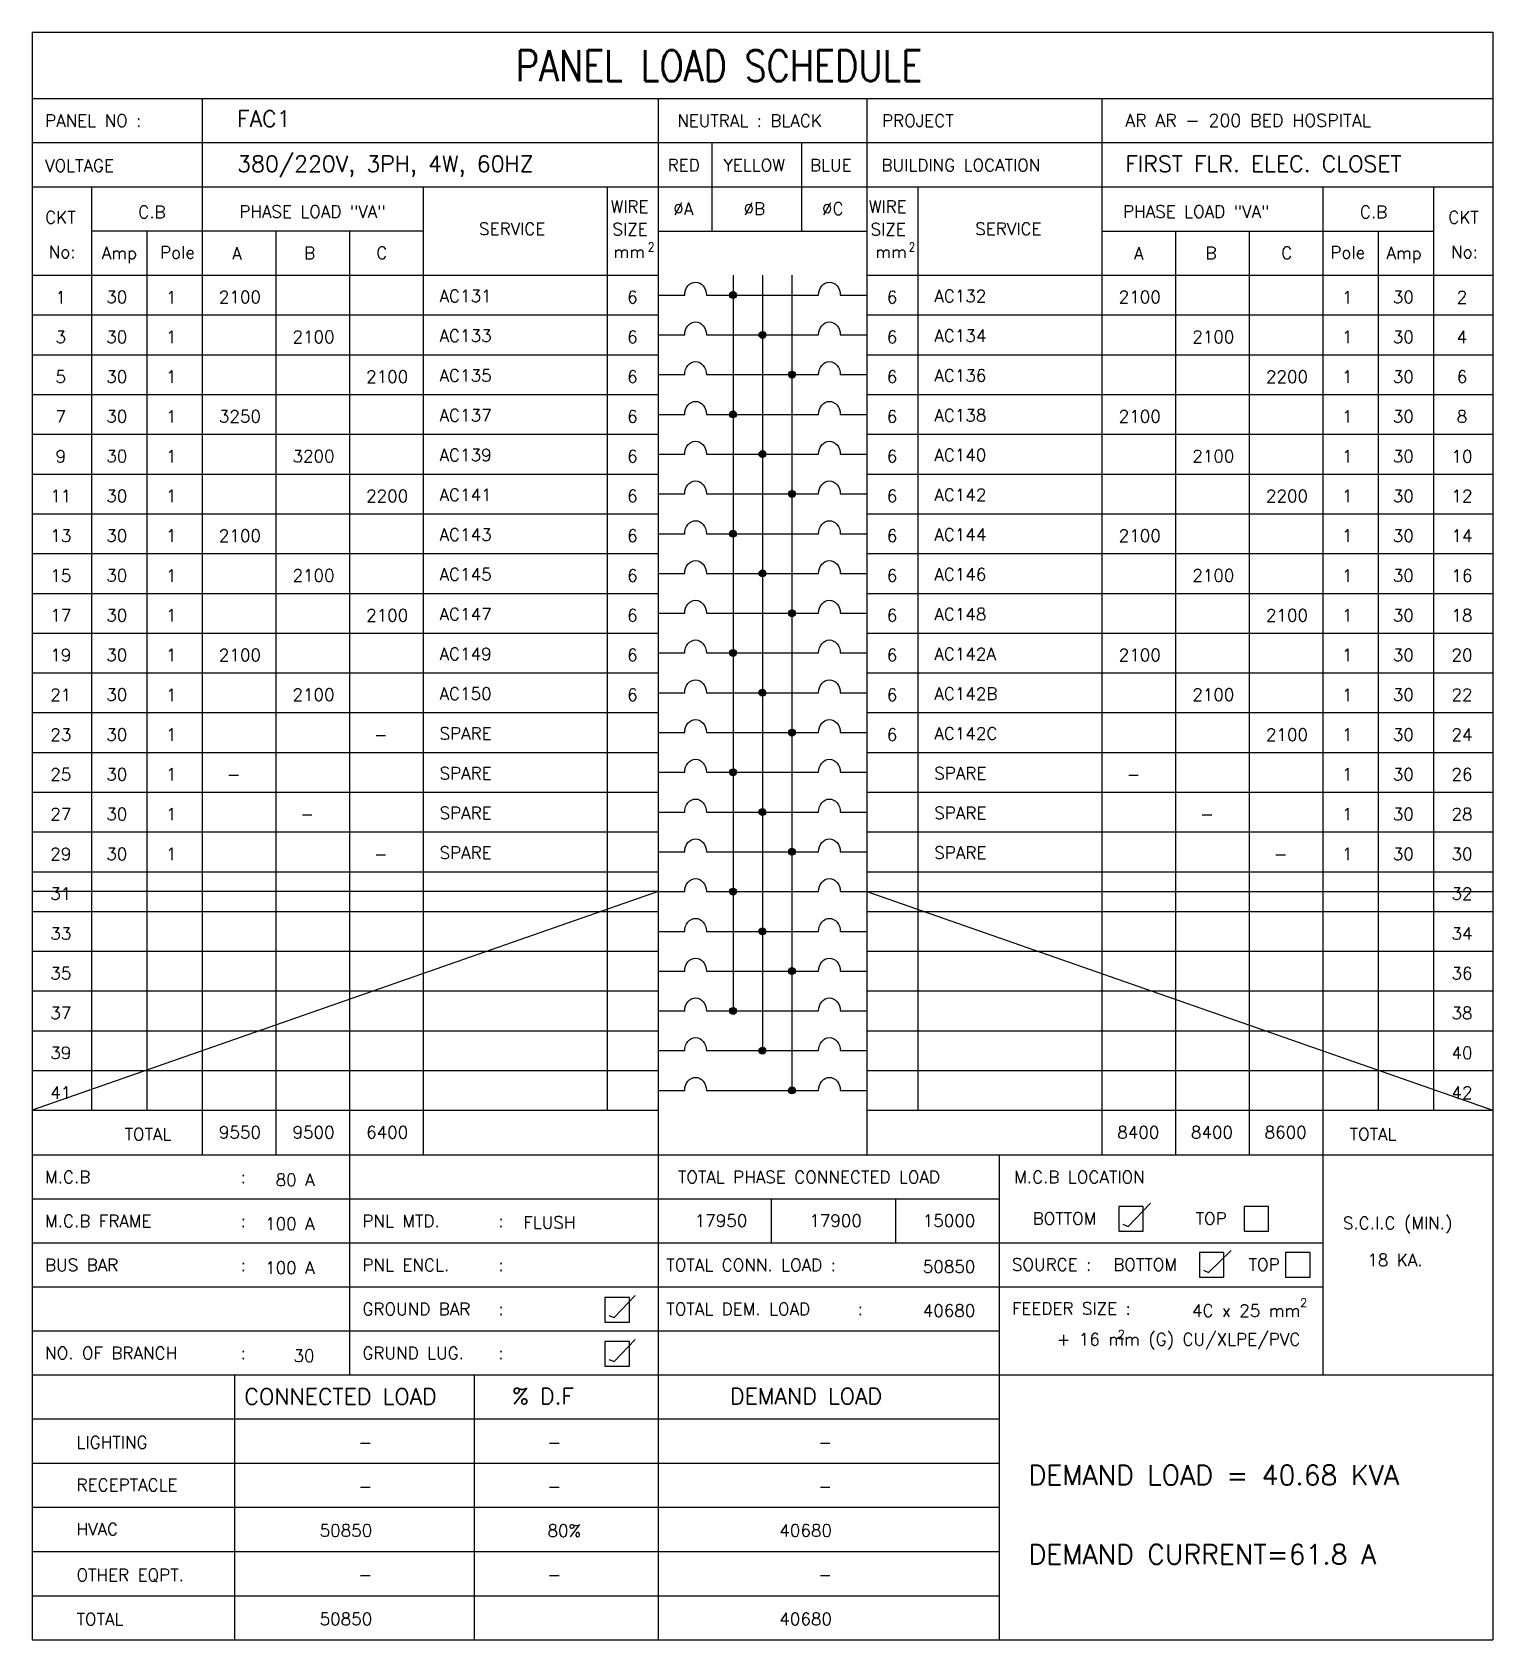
# Model space of a CAD drawing. Extents: x -97793 to -97690, y 25173 to 25253.
# Drawn here: x -97787.13 to -97766.34, y 25227.94 to 25250.82 of the extents above; entities that cross this region are included whole.
import ezdxf
from ezdxf.enums import TextEntityAlignment as Align

# ---------------------------------------------------------------- set-up
doc = ezdxf.new("R2010")
doc.units = 0
doc.header["$MEASUREMENT"] = 0
doc.layers.add('E-TXT', color=2, linetype='CONTINUOUS')
doc.layers.add('PANEL', color=2, linetype='CONTINUOUS')
doc.styles.add('ROMANS', font='ROMANS.shx', dxfattribs={"height": 0.4})
pattern_1 = [(315, (107255.772745, 27283.905085), (0.00864749998874, 0.00864749998874), [])]
pattern_2 = [(315, (107255.772745, 27285.603226), (0.00864749998874, 0.00864749998874), [])]
pattern_3 = [(315, (107255.772745, 27287.301367), (0.00864749998874, 0.00864749998874), [])]
pattern_4 = [(315, (107255.772745, 27288.999508), (0.00864749998874, 0.00864749998874), [])]
pattern_5 = [(315, (107255.772745, 27290.69765), (0.00864749998874, 0.00864749998874), [])]
pattern_6 = [(315, (107255.772745, 27292.395791), (0.00864749998874, 0.00864749998874), [])]

msp = doc.modelspace()

# ---------------------------------------------------------------- hatches: boundary and pattern name
at = {"layer": 'PANEL', "linetype": 'Continuous'}
h = msp.add_hatch(dxfattribs=at)
h.set_pattern_fill('ANSI31', color=256, scale=0.068485, angle=406.041, style=0)
h.set_pattern_definition([(91.040959325, (107255.7727445, 27292.395791), (-0.00855917542476, -0.00015552164567), [])])
h.paths.add_polyline_path([(-97777.204, 25247.077, 1), (-97777.106, 25247.077, 1)])
h = msp.add_hatch(dxfattribs=at)
h.set_pattern_fill('ANSI31', color=256, scale=0.097835, angle=270, style=0)
h.set_pattern_definition(pattern_6)
h.paths.add_polyline_path([(-97776.785, 25246.511, 1), (-97776.687, 25246.511, 1)])
h = msp.add_hatch(dxfattribs=at)
h.set_pattern_fill('ANSI31', color=256, scale=0.097835, angle=270, style=0)
h.set_pattern_definition(pattern_6)
h.paths.add_polyline_path([(-97776.267, 25245.945, 1), (-97776.365, 25245.945, 1)])
h = msp.add_hatch(dxfattribs=at)
h.set_pattern_fill('ANSI31', color=256, scale=0.097835, angle=270, style=0)
h.set_pattern_definition(pattern_6)
h.paths.add_polyline_path([(-97777.106, 25245.379, 1), (-97777.204, 25245.379, 1)])
h = msp.add_hatch(dxfattribs=at)
h.set_pattern_fill('ANSI31', color=256, scale=0.097835, angle=270, style=0)
h.set_pattern_definition(pattern_6)
h.paths.add_polyline_path([(-97776.687, 25244.813, 1), (-97776.785, 25244.813, 1)])
h = msp.add_hatch(dxfattribs=at)
h.set_pattern_fill('ANSI31', color=256, scale=0.097835, angle=270, style=0)
h.set_pattern_definition(pattern_6)
h.paths.add_polyline_path([(-97776.267, 25244.247, 1), (-97776.365, 25244.247, 1)])
h = msp.add_hatch(dxfattribs=at)
h.set_pattern_fill('ANSI31', color=256, scale=0.097835, angle=270, style=0)
h.set_pattern_definition(pattern_5)
h.paths.add_polyline_path([(-97777.106, 25243.681, 1), (-97777.204, 25243.681, 1)])
h = msp.add_hatch(dxfattribs=at)
h.set_pattern_fill('ANSI31', color=256, scale=0.097835, angle=270, style=0)
h.set_pattern_definition(pattern_5)
h.paths.add_polyline_path([(-97776.687, 25243.115, 1), (-97776.785, 25243.115, 1)])
h = msp.add_hatch(dxfattribs=at)
h.set_pattern_fill('ANSI31', color=256, scale=0.097835, angle=270, style=0)
h.set_pattern_definition(pattern_5)
h.paths.add_polyline_path([(-97776.267, 25242.549, 1), (-97776.365, 25242.549, 1)])
h = msp.add_hatch(dxfattribs=at)
h.set_pattern_fill('ANSI31', color=256, scale=0.097835, angle=270, style=0)
h.set_pattern_definition(pattern_4)
h.paths.add_polyline_path([(-97777.106, 25241.983, 1), (-97777.204, 25241.983, 1)])
h = msp.add_hatch(dxfattribs=at)
h.set_pattern_fill('ANSI31', color=256, scale=0.097835, angle=270, style=0)
h.set_pattern_definition(pattern_4)
h.paths.add_polyline_path([(-97776.687, 25241.417, 1), (-97776.785, 25241.417, 1)])
h = msp.add_hatch(dxfattribs=at)
h.set_pattern_fill('ANSI31', color=256, scale=0.097835, angle=270, style=0)
h.set_pattern_definition(pattern_4)
h.paths.add_polyline_path([(-97776.267, 25240.851, 1), (-97776.365, 25240.851, 1)])
h = msp.add_hatch(dxfattribs=at)
h.set_pattern_fill('ANSI31', color=256, scale=0.097835, angle=270, style=0)
h.set_pattern_definition(pattern_3)
h.paths.add_polyline_path([(-97777.106, 25240.285, 1), (-97777.204, 25240.285, 1)])
h = msp.add_hatch(dxfattribs=at)
h.set_pattern_fill('ANSI31', color=256, scale=0.097835, angle=270, style=0)
h.set_pattern_definition(pattern_3)
h.paths.add_polyline_path([(-97776.687, 25239.719, 1), (-97776.785, 25239.719, 1)])
h = msp.add_hatch(dxfattribs=at)
h.set_pattern_fill('ANSI31', color=256, scale=0.097835, angle=270, style=0)
h.set_pattern_definition(pattern_3)
h.paths.add_polyline_path([(-97776.267, 25239.153, 1), (-97776.365, 25239.153, 1)])
h = msp.add_hatch(dxfattribs=at)
h.set_pattern_fill('ANSI31', color=256, scale=0.097835, angle=270, style=0)
h.set_pattern_definition(pattern_2)
h.paths.add_polyline_path([(-97777.106, 25238.587, 1), (-97777.204, 25238.587, 1)])
h = msp.add_hatch(dxfattribs=at)
h.set_pattern_fill('ANSI31', color=256, scale=0.097835, angle=270, style=0)
h.set_pattern_definition(pattern_2)
h.paths.add_polyline_path([(-97776.687, 25238.021, 1), (-97776.785, 25238.021, 1)])
h = msp.add_hatch(dxfattribs=at)
h.set_pattern_fill('ANSI31', color=256, scale=0.097835, angle=270, style=0)
h.set_pattern_definition(pattern_2)
h.paths.add_polyline_path([(-97776.267, 25237.455, 1), (-97776.365, 25237.455, 1)])
h = msp.add_hatch(dxfattribs=at)
h.set_pattern_fill('ANSI31', color=256, scale=0.097835, angle=270, style=0)
h.set_pattern_definition(pattern_1)
h.paths.add_polyline_path([(-97777.106, 25236.889, 1), (-97777.204, 25236.889, 1)])
h = msp.add_hatch(dxfattribs=at)
h.set_pattern_fill('ANSI31', color=256, scale=0.097835, angle=270, style=0)
h.set_pattern_definition(pattern_1)
h.paths.add_polyline_path([(-97776.687, 25236.323, 1), (-97776.785, 25236.323, 1)])
h = msp.add_hatch(dxfattribs=at)
h.set_pattern_fill('ANSI31', color=256, scale=0.097835, angle=270, style=0)
h.set_pattern_definition(pattern_1)
h.paths.add_polyline_path([(-97776.267, 25235.757, 1), (-97776.365, 25235.757, 1)])

# ---------------------------------------------------------------- linework, layer by layer
at = {"layer": 'PANEL', "color": 6}
for p, q in [((-97787.131, 25250.82), (-97766.341, 25250.82)), ((-97787.131, 25250.82), (-97787.131, 25227.936)), ((-97766.341, 25250.82), (-97766.341, 25227.936)), ((-97787.131, 25227.936), (-97766.341, 25227.936))]:
    msp.add_line(p, q, dxfattribs=at)
at = {"layer": 'PANEL', "color": 2}
for p, q in [((-97787.131, 25249.876), (-97766.341, 25249.876)), ((-97778.221, 25249.876), (-97778.221, 25234.84)), ((-97775.251, 25249.876), (-97775.251, 25234.84)), ((-97787.131, 25248.618), (-97766.341, 25248.618)), ((-97778.221, 25247.987), (-97775.251, 25247.987)), ((-97787.131, 25234.84), (-97766.341, 25234.84))]:
    msp.add_line(p, q, dxfattribs=at)
at = {"layer": 'PANEL', "color": 11}
for p, q in [((-97784.712, 25249.876), (-97784.712, 25234.84)), ((-97771.905, 25249.876), (-97771.905, 25234.84)), ((-97786.284, 25248.618), (-97786.284, 25235.474)), ((-97781.567, 25248.618), (-97781.567, 25234.84)), ((-97778.946, 25248.618), (-97778.946, 25235.474)), ((-97774.525, 25248.618), (-97774.525, 25235.474)), ((-97768.76, 25248.618), (-97768.76, 25231.71)), ((-97767.187, 25248.618), (-97767.187, 25235.474)), ((-97781.567, 25247.989), (-97786.284, 25247.989)), ((-97785.498, 25247.989), (-97785.498, 25235.474)), ((-97783.663, 25247.989), (-97783.663, 25234.84)), ((-97782.615, 25247.989), (-97782.615, 25231.71)), ((-97771.905, 25247.989), (-97767.187, 25247.989)), ((-97770.856, 25247.989), (-97770.856, 25234.84)), ((-97769.808, 25247.989), (-97769.808, 25234.84)), ((-97767.974, 25247.989), (-97767.974, 25235.474)), ((-97787.131, 25247.361), (-97778.221, 25247.361)), ((-97775.251, 25247.361), (-97766.341, 25247.361)), ((-97787.131, 25246.794), (-97778.221, 25246.794)), ((-97775.251, 25246.794), (-97766.341, 25246.794)), ((-97787.131, 25246.228), (-97778.221, 25246.228)), ((-97775.251, 25246.228), (-97766.341, 25246.228)), ((-97787.131, 25245.662), (-97778.221, 25245.662)), ((-97775.251, 25245.662), (-97766.341, 25245.662)), ((-97787.131, 25245.096), (-97778.221, 25245.096)), ((-97775.251, 25245.096), (-97766.341, 25245.096)), ((-97787.131, 25244.53), (-97778.221, 25244.53)), ((-97775.251, 25244.53), (-97766.341, 25244.53)), ((-97787.131, 25243.964), (-97778.221, 25243.964)), ((-97775.251, 25243.964), (-97766.341, 25243.964)), ((-97787.131, 25243.398), (-97778.221, 25243.398)), ((-97775.251, 25243.398), (-97766.341, 25243.398)), ((-97787.131, 25242.832), (-97778.221, 25242.832)), ((-97775.251, 25242.832), (-97766.341, 25242.832)), ((-97787.131, 25242.266), (-97778.221, 25242.266)), ((-97775.251, 25242.266), (-97766.341, 25242.266)), ((-97787.131, 25241.7), (-97778.221, 25241.7)), ((-97775.251, 25241.7), (-97766.341, 25241.7)), ((-97787.131, 25241.134), (-97778.221, 25241.134)), ((-97775.251, 25241.134), (-97766.341, 25241.134)), ((-97787.131, 25240.568), (-97778.221, 25240.568)), ((-97775.251, 25240.568), (-97766.341, 25240.568)), ((-97787.131, 25240.002), (-97778.221, 25240.002)), ((-97775.251, 25240.002), (-97766.341, 25240.002)), ((-97787.131, 25239.436), (-97778.221, 25239.436)), ((-97775.251, 25239.436), (-97766.341, 25239.436)), ((-97787.131, 25238.87), (-97778.221, 25238.87)), ((-97775.251, 25238.87), (-97766.341, 25238.87)), ((-97787.131, 25238.304), (-97778.221, 25238.304)), ((-97775.251, 25238.304), (-97766.341, 25238.304)), ((-97787.131, 25237.738), (-97778.221, 25237.738)), ((-97775.251, 25237.738), (-97766.341, 25237.738)), ((-97787.131, 25237.172), (-97778.221, 25237.172)), ((-97775.251, 25237.172), (-97766.341, 25237.172)), ((-97787.131, 25236.606), (-97778.221, 25236.606)), ((-97775.251, 25236.606), (-97766.341, 25236.606)), ((-97787.131, 25236.04), (-97778.221, 25236.04)), ((-97775.251, 25236.04), (-97766.341, 25236.04)), ((-97787.131, 25235.474), (-97778.221, 25235.474)), ((-97775.251, 25235.474), (-97766.341, 25235.474)), ((-97778.221, 25234.84), (-97778.221, 25227.936)), ((-97773.369, 25234.84), (-97773.369, 25231.71)), ((-97787.131, 25234.214), (-97773.369, 25234.214)), ((-97776.614, 25234.214), (-97776.614, 25233.588)), ((-97774.844, 25234.214), (-97774.844, 25233.588)), ((-97787.131, 25233.588), (-97768.76, 25233.588)), ((-97787.131, 25232.962), (-97768.76, 25232.962)), ((-97787.131, 25232.336), (-97773.369, 25232.336)), ((-97787.131, 25231.71), (-97766.341, 25231.71)), ((-97784.25, 25231.71), (-97784.25, 25227.936)), ((-97780.841, 25231.71), (-97780.841, 25227.936)), ((-97773.369, 25231.71), (-97773.369, 25227.936)), ((-97787.131, 25231.081), (-97773.369, 25231.081)), ((-97787.131, 25230.452), (-97773.369, 25230.452)), ((-97787.131, 25229.823), (-97773.369, 25229.823)), ((-97787.131, 25229.194), (-97773.369, 25229.194)), ((-97787.131, 25228.565), (-97773.369, 25228.565))]:
    msp.add_line(p, q, dxfattribs=at)
at = {"layer": 'PANEL'}
for p, q in [((-97787.131, 25249.25), (-97766.341, 25249.25)), ((-97777.45, 25247.987), (-97777.45, 25249.25)), ((-97776.175, 25247.987), (-97776.175, 25249.25)), ((-97777.155, 25247.361), (-97777.155, 25236.889)), ((-97776.736, 25247.361), (-97776.736, 25236.323)), ((-97776.316, 25247.361), (-97776.316, 25235.757)), ((-97778.221, 25247.077), (-97777.842, 25247.077)), ((-97777.534, 25247.077), (-97775.938, 25247.077)), ((-97775.63, 25247.077), (-97775.251, 25247.077)), ((-97778.221, 25246.511), (-97777.842, 25246.511)), ((-97777.534, 25246.511), (-97775.938, 25246.511)), ((-97775.63, 25246.511), (-97775.251, 25246.511)), ((-97778.221, 25245.945), (-97777.842, 25245.945)), ((-97777.534, 25245.945), (-97775.938, 25245.945)), ((-97775.63, 25245.945), (-97775.251, 25245.945)), ((-97778.221, 25245.379), (-97777.842, 25245.379)), ((-97777.534, 25245.379), (-97775.938, 25245.379)), ((-97775.63, 25245.379), (-97775.251, 25245.379)), ((-97778.221, 25244.813), (-97777.842, 25244.813)), ((-97777.534, 25244.813), (-97775.938, 25244.813)), ((-97775.63, 25244.813), (-97775.251, 25244.813)), ((-97778.221, 25244.247), (-97777.842, 25244.247)), ((-97777.534, 25244.247), (-97775.938, 25244.247)), ((-97775.63, 25244.247), (-97775.251, 25244.247)), ((-97778.221, 25243.681), (-97777.842, 25243.681)), ((-97777.534, 25243.681), (-97775.938, 25243.681)), ((-97775.63, 25243.681), (-97775.251, 25243.681)), ((-97778.221, 25243.115), (-97777.842, 25243.115)), ((-97777.534, 25243.115), (-97775.938, 25243.115)), ((-97775.63, 25243.115), (-97775.251, 25243.115)), ((-97778.221, 25242.549), (-97777.842, 25242.549)), ((-97777.534, 25242.549), (-97775.938, 25242.549)), ((-97775.63, 25242.549), (-97775.251, 25242.549)), ((-97778.221, 25241.983), (-97777.842, 25241.983)), ((-97777.534, 25241.983), (-97775.938, 25241.983)), ((-97775.63, 25241.983), (-97775.251, 25241.983)), ((-97778.221, 25241.417), (-97777.842, 25241.417)), ((-97777.534, 25241.417), (-97775.938, 25241.417)), ((-97775.63, 25241.417), (-97775.251, 25241.417)), ((-97778.221, 25240.851), (-97777.842, 25240.851)), ((-97777.534, 25240.851), (-97775.938, 25240.851)), ((-97775.63, 25240.851), (-97775.251, 25240.851)), ((-97778.221, 25240.285), (-97777.842, 25240.285)), ((-97777.534, 25240.285), (-97775.938, 25240.285)), ((-97775.63, 25240.285), (-97775.251, 25240.285)), ((-97778.221, 25239.719), (-97777.842, 25239.719)), ((-97777.534, 25239.719), (-97775.938, 25239.719)), ((-97775.63, 25239.719), (-97775.251, 25239.719)), ((-97778.221, 25239.153), (-97777.842, 25239.153)), ((-97777.534, 25239.153), (-97775.938, 25239.153)), ((-97775.63, 25239.153), (-97775.251, 25239.153)), ((-97778.221, 25238.587), (-97777.842, 25238.587)), ((-97777.534, 25238.587), (-97775.938, 25238.587)), ((-97775.63, 25238.587), (-97775.251, 25238.587)), ((-97778.221, 25238.021), (-97777.842, 25238.021)), ((-97777.534, 25238.021), (-97775.938, 25238.021)), ((-97775.63, 25238.021), (-97775.251, 25238.021)), ((-97778.221, 25237.455), (-97777.842, 25237.455)), ((-97777.534, 25237.455), (-97775.938, 25237.455)), ((-97775.63, 25237.455), (-97775.251, 25237.455)), ((-97778.221, 25236.889), (-97777.842, 25236.889)), ((-97777.534, 25236.889), (-97775.938, 25236.889)), ((-97775.63, 25236.889), (-97775.251, 25236.889)), ((-97778.221, 25236.323), (-97777.842, 25236.323)), ((-97777.534, 25236.323), (-97775.938, 25236.323)), ((-97775.63, 25236.323), (-97775.251, 25236.323)), ((-97778.221, 25235.757), (-97777.842, 25235.757)), ((-97777.534, 25235.757), (-97775.938, 25235.757)), ((-97775.63, 25235.757), (-97775.251, 25235.757)), ((-97771.533, 25233.821), (-97771.214, 25234.153)), ((-97771.608, 25233.851), (-97771.533, 25233.821)), ((-97770.386, 25233.166), (-97770.067, 25233.478)), ((-97770.461, 25233.196), (-97770.386, 25233.166)), ((-97778.846, 25232.525), (-97778.547, 25232.838)), ((-97778.921, 25232.555), (-97778.846, 25232.525)), ((-97778.846, 25231.898), (-97778.547, 25232.21)), ((-97778.921, 25231.928), (-97778.846, 25231.898))]:
    msp.add_line(p, q, dxfattribs=at)
at = {"layer": 'PANEL', "color": 7}
for p, q in [((-97778.221, 25238.587), (-97787.131, 25235.474)), ((-97778.221, 25238.587), (-97787.131, 25238.587)), ((-97775.251, 25238.587), (-97766.341, 25238.587)), ((-97775.251, 25238.587), (-97766.341, 25235.474))]:
    msp.add_line(p, q, dxfattribs=at)
at = {"layer": 'PANEL', "color": 11}
for points in [[(-97771.316, 25234.104), (-97771.665, 25234.104), (-97771.665, 25233.755), (-97771.316, 25233.755)], [(-97769.532, 25234.104), (-97769.881, 25234.104), (-97769.881, 25233.755), (-97769.532, 25233.755)], [(-97770.169, 25233.449), (-97770.518, 25233.449), (-97770.518, 25233.099), (-97770.169, 25233.099)], [(-97768.942, 25233.449), (-97769.291, 25233.449), (-97769.291, 25233.099), (-97768.942, 25233.099)], [(-97778.629, 25232.808), (-97778.978, 25232.808), (-97778.978, 25232.459), (-97778.629, 25232.459)], [(-97778.629, 25232.181), (-97778.978, 25232.181), (-97778.978, 25231.831), (-97778.629, 25231.831)]]:
    msp.add_lwpolyline(points, close=True, dxfattribs=at)
at = {"layer": 'PANEL'}
for centre in [(-97777.155, 25247.077), (-97776.736, 25246.511), (-97776.316, 25245.945), (-97777.155, 25245.379), (-97776.736, 25244.813), (-97776.316, 25244.247), (-97777.155, 25243.681), (-97776.736, 25243.115), (-97776.316, 25242.549), (-97777.155, 25241.983), (-97776.736, 25241.417), (-97776.316, 25240.851), (-97777.155, 25240.285), (-97776.736, 25239.719), (-97776.316, 25239.153), (-97777.155, 25238.587), (-97776.736, 25238.021), (-97776.316, 25237.455), (-97777.155, 25236.889), (-97776.736, 25236.323), (-97776.316, 25235.757)]:
    msp.add_circle(centre, 0.0489, dxfattribs=at)
at = {"layer": 'PANEL', "extrusion": (0, 0, -1)}
for centre in [(-97777.688, 25247.077), (-97775.783, 25247.077), (-97777.688, 25246.511), (-97775.783, 25246.511), (-97777.688, 25245.945), (-97775.783, 25245.945), (-97777.688, 25245.379), (-97775.783, 25245.379), (-97777.688, 25244.813), (-97775.783, 25244.813), (-97777.688, 25244.247), (-97775.783, 25244.247), (-97777.688, 25243.681), (-97775.783, 25243.681), (-97777.688, 25243.115), (-97775.783, 25243.115), (-97777.688, 25242.549), (-97775.783, 25242.549), (-97777.688, 25241.983), (-97775.783, 25241.983), (-97777.688, 25241.417), (-97775.783, 25241.417), (-97777.688, 25240.851), (-97775.783, 25240.851), (-97777.688, 25240.285), (-97775.783, 25240.285), (-97777.688, 25239.719), (-97775.783, 25239.719), (-97777.688, 25239.153), (-97775.783, 25239.153), (-97777.688, 25238.587), (-97775.783, 25238.587), (-97777.688, 25238.021), (-97775.783, 25238.021), (-97777.688, 25237.455), (-97775.783, 25237.455), (-97777.688, 25236.889), (-97775.783, 25236.889), (-97777.688, 25236.323), (-97775.783, 25236.323), (-97777.688, 25235.757), (-97775.783, 25235.757)]:
    msp.add_ellipse(centre, major_axis=(0, 0.185), ratio=0.833333, start_param=-1.570796, end_param=1.570796, dxfattribs=at)

# ---------------------------------------------------------------- texts
at = {"layer": 'E-TXT', "style": 'ROMANS'}
for s, height, p in [('FAC1', 0.2306, (-97784.213, 25249.472)), ('AR AR - 200 BED HOSPITAL', 0.18169, (-97771.572, 25249.473)), ('380/220V, 3PH, 4W, 60HZ', 0.23061, (-97784.213, 25248.831)), ('FIRST FLR. ELEC. CLOSET', 0.23061, (-97771.572, 25248.831)), ('30', 0.1747, (-97786.076, 25246.961)), ('30', 0.1747, (-97767.765, 25246.961)), ('30', 0.1747, (-97786.076, 25246.395)), ('30', 0.1747, (-97767.765, 25246.395)), ('30', 0.1747, (-97786.076, 25245.829)), ('30', 0.1747, (-97767.765, 25245.829)), ('30', 0.1747, (-97786.076, 25245.263)), ('30', 0.1747, (-97767.765, 25245.263)), ('30', 0.1747, (-97786.076, 25244.697)), ('30', 0.1747, (-97767.765, 25244.697)), ('30', 0.1747, (-97786.076, 25244.131)), ('30', 0.1747, (-97767.765, 25244.131)), ('30', 0.1747, (-97786.076, 25243.565)), ('30', 0.1747, (-97767.765, 25243.565)), ('30', 0.1747, (-97786.076, 25242.999)), ('30', 0.1747, (-97767.765, 25242.999)), ('30', 0.1747, (-97786.076, 25242.433)), ('30', 0.1747, (-97767.765, 25242.433)), ('30', 0.1747, (-97786.076, 25241.867)), ('30', 0.1747, (-97767.765, 25241.867)), ('30', 0.1747, (-97786.076, 25241.301)), ('30', 0.1747, (-97767.765, 25241.301)), ('30', 0.1747, (-97786.076, 25240.734)), ('30', 0.1747, (-97767.765, 25240.734)), ('30', 0.1747, (-97786.076, 25240.168)), ('30', 0.1747, (-97767.765, 25240.168)), ('30', 0.1747, (-97786.076, 25239.602)), ('30', 0.1747, (-97767.765, 25239.602)), ('30', 0.1747, (-97786.076, 25239.036)), ('30', 0.1747, (-97767.765, 25239.036))]:
    msp.add_text(s, height=height, dxfattribs=at).set_placement(p)
for s, p in [('1', (-97785.15, 25247.047)), ('6', (-97778.587, 25247.047)), ('6', (-97774.891, 25247.047)), ('1', (-97768.413, 25247.047)), ('1', (-97785.15, 25246.481)), ('6', (-97778.587, 25246.481)), ('6', (-97774.891, 25246.481)), ('1', (-97768.413, 25246.481)), ('1', (-97785.15, 25245.915)), ('6', (-97778.587, 25245.915)), ('6', (-97774.891, 25245.915)), ('1', (-97768.413, 25245.915)), ('1', (-97785.15, 25245.349)), ('6', (-97778.587, 25245.349)), ('6', (-97774.891, 25245.349)), ('1', (-97768.413, 25245.349)), ('1', (-97785.15, 25244.783)), ('6', (-97778.587, 25244.783)), ('6', (-97774.891, 25244.783)), ('1', (-97768.413, 25244.783)), ('1', (-97785.15, 25244.217)), ('6', (-97778.587, 25244.217)), ('6', (-97774.891, 25244.217)), ('1', (-97768.413, 25244.217)), ('1', (-97785.15, 25243.651)), ('6', (-97778.587, 25243.651)), ('6', (-97774.891, 25243.651)), ('1', (-97768.413, 25243.651)), ('1', (-97785.15, 25243.085)), ('6', (-97778.587, 25243.085)), ('6', (-97774.891, 25243.085)), ('1', (-97768.413, 25243.085)), ('1', (-97785.15, 25242.519)), ('6', (-97778.587, 25242.519)), ('6', (-97774.891, 25242.519)), ('1', (-97768.413, 25242.519)), ('1', (-97785.15, 25241.953)), ('6', (-97778.587, 25241.953)), ('6', (-97774.891, 25241.953)), ('1', (-97768.413, 25241.953)), ('1', (-97785.15, 25241.387)), ('6', (-97778.587, 25241.387)), ('6', (-97774.891, 25241.387)), ('1', (-97768.413, 25241.387)), ('1', (-97785.15, 25240.821)), ('6', (-97774.891, 25240.821)), ('1', (-97768.413, 25240.821)), ('1', (-97785.15, 25240.255)), ('1', (-97768.413, 25240.255)), ('1', (-97785.15, 25239.689)), ('1', (-97768.413, 25239.689)), ('1', (-97785.15, 25239.123)), ('1', (-97768.413, 25239.123))]:
    msp.add_text(s, height=0.175, dxfattribs=at).set_placement(p, align=Align.MIDDLE)
for s, height, p in [('2100', 0.1747, (-97783.874, 25246.961)), ('2100', 0.1747, (-97771.067, 25246.961)), ('2100', 0.1747, (-97782.826, 25246.395)), ('2100', 0.1747, (-97770.019, 25246.395)), ('2100', 0.1747, (-97781.778, 25245.829)), ('2200', 0.1747, (-97768.971, 25245.829)), ('3250', 0.1747, (-97783.874, 25245.263)), ('2100', 0.1747, (-97771.067, 25245.263)), ('3200', 0.1747, (-97782.826, 25244.697)), ('2100', 0.1747, (-97770.019, 25244.697)), ('2200', 0.1747, (-97781.778, 25244.131)), ('2200', 0.1747, (-97768.971, 25244.131)), ('2100', 0.1747, (-97783.874, 25243.565)), ('2100', 0.1747, (-97771.067, 25243.565)), ('2100', 0.1747, (-97782.826, 25242.999)), ('2100', 0.1747, (-97770.019, 25242.999)), ('2100', 0.1747, (-97781.778, 25242.433)), ('2100', 0.1747, (-97768.971, 25242.433)), ('2100', 0.1747, (-97783.874, 25241.867)), ('2100', 0.1747, (-97771.067, 25241.867)), ('2100', 0.1747, (-97782.826, 25241.301)), ('2100', 0.1747, (-97770.019, 25241.301)), ('-', 0.175, (-97782.07, 25240.734)), ('2100', 0.1747, (-97768.971, 25240.734)), ('-', 0.175, (-97784.166, 25240.168)), ('-', 0.175, (-97771.359, 25240.168)), ('-', 0.175, (-97783.118, 25239.602)), ('-', 0.175, (-97770.311, 25239.602)), ('-', 0.175, (-97782.07, 25239.036)), ('-', 0.175, (-97769.263, 25239.036)), ('9550', 0.1747, (-97783.874, 25235.074)), ('9500', 0.1747, (-97782.826, 25235.074)), ('6400', 0.1747, (-97781.778, 25235.074)), ('8400', 0.1747, (-97771.087, 25235.074)), ('8400', 0.1747, (-97770.039, 25235.074)), ('8600', 0.1747, (-97768.99, 25235.074)), ('80 A', 0.1747, (-97783.111, 25234.397)), ('100 A', 0.1747, (-97783.111, 25233.771)), ('FLUSH', 0.1747, (-97779.398, 25233.789)), ('17950', 0.1747, (-97776.951, 25233.815)), ('17900', 0.1747, (-97775.322, 25233.815)), ('15000', 0.1747, (-97773.706, 25233.815)), ('100 A', 0.1747, (-97783.111, 25233.145)), ('50850', 0.1747, (-97773.706, 25233.162)), ('2', 0.122, (-97768.98, 25232.675)), ('40680', 0.1747, (-97773.706, 25232.536)), ('4C x 25 mm', 0.1747, (-97769.081, 25232.536)), ('+ 16 mm (G) CU/XLPE/PVC', 0.17471, (-97769.081, 25232.126)), ('2', 0.122, (-97771.577, 25232.223)), ('30', 0.1747, (-97783.111, 25231.892)), ('-', 0.175, (-97782.29, 25230.663)), ('-', 0.175, (-97775.747, 25230.663)), ('-', 0.175, (-97782.29, 25230.034)), ('-', 0.175, (-97775.747, 25230.034)), ('50850', 0.1747, (-97782.29, 25229.405)), ('40680', 0.1747, (-97775.747, 25229.405)), ('-', 0.175, (-97782.29, 25228.776)), ('-', 0.175, (-97775.747, 25228.776)), ('50850', 0.1747, (-97782.29, 25228.147)), ('40680', 0.1747, (-97775.747, 25228.147))]:
    msp.add_text(s, height=height, dxfattribs=at).set_placement(p, align=Align.RIGHT)
at = {"layer": 'PANEL', "color": 6, "style": 'ROMANS', "width": 0.833333}
msp.add_text('PANEL LOAD SCHEDULE', height=0.44026, dxfattribs=at).set_placement((-97780.246, 25250.121))
at = {"layer": 'PANEL', "style": 'ROMANS'}
for s, height, p in [('PANEL NO :', 0.1747, (-97786.946, 25249.472)), ('NEUTRAL : BLACK', 0.17471, (-97777.949, 25249.472)), ('PROJECT', 0.1747, (-97775.033, 25249.472)), ('VOLTAGE', 0.1747, (-97786.946, 25248.833)), ('RED', 0.1747, (-97778.086, 25248.839)), ('YELLOW', 0.1747, (-97777.293, 25248.839)), ('BLUE', 0.1747, (-97776.059, 25248.839)), ('BUILDING LOCATION', 0.17471, (-97775.042, 25248.839)), ('C.B', 0.1747, (-97785.621, 25248.173)), ('PHASE LOAD "VA"', 0.17471, (-97784.182, 25248.179)), ('WIRE', 0.1747, (-97778.897, 25248.248)), ('%%CA', 0.1747, (-97778.005, 25248.22)), ('%%CB', 0.1747, (-97777.005, 25248.22)), ('%%CC', 0.1747, (-97775.889, 25248.22)), ('WIRE', 0.1747, (-97775.223, 25248.248)), ('PHASE LOAD "VA"', 0.17471, (-97771.603, 25248.179)), ('C.B', 0.1747, (-97768.233, 25248.173)), ('CKT', 0.1747, (-97786.946, 25248.097)), ('CKT', 0.1747, (-97766.975, 25248.097)), ('SERVICE', 0.1747, (-97780.77, 25247.933)), ('SIZE', 0.1747, (-97778.872, 25247.927)), ('SIZE', 0.1747, (-97775.198, 25247.927)), ('SERVICE', 0.1747, (-97773.708, 25247.933)), ('No:', 0.1747, (-97786.894, 25247.605)), ('Amp', 0.1747, (-97786.14, 25247.59)), ('Pole', 0.1747, (-97785.31, 25247.597)), ('A', 0.175, (-97784.284, 25247.582)), ('B', 0.175, (-97783.259, 25247.589)), ('C', 0.175, (-97782.232, 25247.591)), ('mm', 0.1747, (-97778.856, 25247.606)), ('mm', 0.1747, (-97775.131, 25247.606)), ('A', 0.175, (-97771.448, 25247.582)), ('B', 0.175, (-97770.43, 25247.589)), ('C', 0.175, (-97769.353, 25247.591)), ('Pole', 0.1747, (-97768.653, 25247.597)), ('Amp', 0.1747, (-97767.855, 25247.59)), ('No:', 0.1747, (-97766.935, 25247.605)), ('AC131', 0.1747, (-97781.332, 25246.977)), ('AC132', 0.1747, (-97774.29, 25246.977)), ('AC133', 0.1747, (-97781.332, 25246.411)), ('AC134', 0.1747, (-97774.29, 25246.411)), ('AC135', 0.1747, (-97781.332, 25245.845)), ('AC136', 0.1747, (-97774.29, 25245.845)), ('AC137', 0.1747, (-97781.332, 25245.279)), ('AC138', 0.1747, (-97774.29, 25245.279)), ('AC139', 0.1747, (-97781.332, 25244.713)), ('AC140', 0.1747, (-97774.29, 25244.713)), ('AC141', 0.1747, (-97781.332, 25244.147)), ('AC142', 0.1747, (-97774.29, 25244.147)), ('AC143', 0.1747, (-97781.332, 25243.581)), ('AC144', 0.1747, (-97774.29, 25243.581)), ('AC145', 0.1747, (-97781.332, 25243.015)), ('AC146', 0.1747, (-97774.29, 25243.015)), ('AC147', 0.1747, (-97781.332, 25242.448)), ('AC148', 0.1747, (-97774.29, 25242.448)), ('AC149', 0.1747, (-97781.332, 25241.882)), ('AC142A', 0.1747, (-97774.29, 25241.882)), ('AC150', 0.1747, (-97781.332, 25241.316)), ('AC142B', 0.1747, (-97774.29, 25241.316)), ('SPARE', 0.1747, (-97781.332, 25240.75)), ('AC142C', 0.1747, (-97774.29, 25240.75)), ('SPARE', 0.1747, (-97781.332, 25240.184)), ('SPARE', 0.1747, (-97774.29, 25240.184)), ('SPARE', 0.1747, (-97781.332, 25239.618)), ('SPARE', 0.1747, (-97774.29, 25239.618)), ('SPARE', 0.1747, (-97781.332, 25239.052)), ('SPARE', 0.1747, (-97774.29, 25239.052)), ('TOTAL', 0.1747, (-97785.816, 25235.047)), ('TOTAL', 0.1747, (-97768.379, 25235.047)), ('M.C.B', 0.1747, (-97786.946, 25234.436)), (':', 0.175, (-97784.164, 25234.436)), ('TOTAL PHASE CONNECTED LOAD', 0.17471, (-97777.939, 25234.436)), ('M.C.B LOCATION', 0.17471, (-97773.153, 25234.436)), ('M.C.B FRAME', 0.17471, (-97786.946, 25233.81)), (':', 0.175, (-97784.164, 25233.81)), ('PNL MTD.', 0.1747, (-97782.43, 25233.81)), (':', 0.175, (-97780.496, 25233.81)), ('BOTTOM', 0.1747, (-97772.891, 25233.846)), ('TOP', 0.1747, (-97770.571, 25233.846)), ('S.C.I.C (MIN.)', 0.17471, (-97768.475, 25233.781)), ('BUS BAR', 0.1747, (-97786.946, 25233.184)), (':', 0.175, (-97784.164, 25233.184)), ('PNL ENCL.', 0.1747, (-97782.43, 25233.184)), (':', 0.175, (-97780.496, 25233.184)), ('TOTAL CONN. LOAD :', 0.17471, (-97778.103, 25233.184)), ('SOURCE :', 0.1747, (-97773.186, 25233.191)), ('BOTTOM', 0.1747, (-97771.743, 25233.191)), ('TOP', 0.1747, (-97769.817, 25233.191)), ('18 KA.', 0.1747, (-97768.128, 25233.256)), ('GROUND BAR', 0.1747, (-97782.43, 25232.558)), (':', 0.175, (-97780.496, 25232.558)), ('TOTAL DEM. LOAD ', 0.17471, (-97778.103, 25232.558)), (':', 0.175, (-97775.382, 25232.558)), ('FEEDER SIZE :', 0.17471, (-97773.186, 25232.565)), ('NO. OF BRANCH', 0.17471, (-97786.946, 25231.931)), ('GRUND LUG.', 0.1747, (-97782.43, 25231.931)), (':', 0.175, (-97784.164, 25231.931)), (':', 0.175, (-97780.496, 25231.931)), ('CONNECTED LOAD', 0.23061, (-97784.11, 25231.284)), ('% D.F', 0.2306, (-97780.299, 25231.29)), ('DEMAND LOAD', 0.23061, (-97777.198, 25231.29)), ('LIGHTING', 0.1747, (-97786.499, 25230.661)), ('-', 0.175, (-97779.796, 25230.661)), ('DEMAND LOAD = 40.68 KVA', 0.27953, (-97772.949, 25230.141)), ('RECEPTACLE', 0.1747, (-97786.499, 25230.054)), ('-', 0.175, (-97779.796, 25230.033)), ('HVAC', 0.1747, (-97786.499, 25229.424)), ('80%', 0.1747, (-97779.796, 25229.404)), ('DEMAND CURRENT=61.8 A', 0.27953, (-97772.949, 25229.013)), ('OTHER EQPT.', 0.17471, (-97786.499, 25228.772)), ('-', 0.175, (-97779.796, 25228.775)), ('TOTAL', 0.1747, (-97786.499, 25228.143))]:
    msp.add_text(s, height=height, dxfattribs=at).set_placement(p)
at = {"layer": 'PANEL', "style": 'ROMANS', "width": 0.833333}
for p in [(-97778.368, 25247.696), (-97774.655, 25247.696)]:
    msp.add_text('2', height=0.132, dxfattribs=at).set_placement(p)
at = {"layer": 'PANEL', "style": 'ROMANS'}
for s, height, p in [('1', 0.175, (-97786.723, 25247.047)), ('2', 0.175, (-97766.78, 25247.047)), ('3', 0.175, (-97786.723, 25246.481)), ('4', 0.175, (-97766.78, 25246.481)), ('5', 0.175, (-97786.723, 25245.915)), ('6', 0.175, (-97766.78, 25245.915)), ('7', 0.175, (-97786.723, 25245.349)), ('8', 0.175, (-97766.78, 25245.349)), ('9', 0.175, (-97786.723, 25244.783)), ('10', 0.1747, (-97766.78, 25244.783)), ('11', 0.1747, (-97786.723, 25244.217)), ('12', 0.1747, (-97766.78, 25244.217)), ('13', 0.1747, (-97786.723, 25243.651)), ('14', 0.1747, (-97766.78, 25243.651)), ('15', 0.1747, (-97786.723, 25243.085)), ('16', 0.1747, (-97766.78, 25243.085)), ('17', 0.1747, (-97786.723, 25242.519)), ('18', 0.1747, (-97766.78, 25242.519)), ('19', 0.1747, (-97786.723, 25241.953)), ('20', 0.1747, (-97766.78, 25241.953)), ('21', 0.1747, (-97786.723, 25241.387)), ('22', 0.1747, (-97766.78, 25241.387)), ('23', 0.1747, (-97786.723, 25240.821)), ('24', 0.1747, (-97766.78, 25240.821)), ('25', 0.1747, (-97786.723, 25240.255)), ('26', 0.1747, (-97766.78, 25240.255)), ('27', 0.1747, (-97786.723, 25239.689)), ('28', 0.1747, (-97766.78, 25239.689)), ('29', 0.1747, (-97786.723, 25239.123)), ('30', 0.1747, (-97766.78, 25239.123)), ('31', 0.1747, (-97786.723, 25238.557)), ('32', 0.1747, (-97766.78, 25238.557)), ('33', 0.1747, (-97786.723, 25237.99)), ('34', 0.1747, (-97766.78, 25237.99)), ('35', 0.1747, (-97786.723, 25237.424)), ('36', 0.1747, (-97766.78, 25237.424)), ('37', 0.1747, (-97786.723, 25236.858)), ('38', 0.1747, (-97766.78, 25236.858)), ('39', 0.1747, (-97786.723, 25236.292)), ('40', 0.1747, (-97766.78, 25236.292)), ('41', 0.1747, (-97786.723, 25235.726)), ('42', 0.1747, (-97766.78, 25235.726))]:
    msp.add_text(s, height=height, dxfattribs=at).set_placement(p, align=Align.MIDDLE)

doc.saveas('drawing.dxf')
